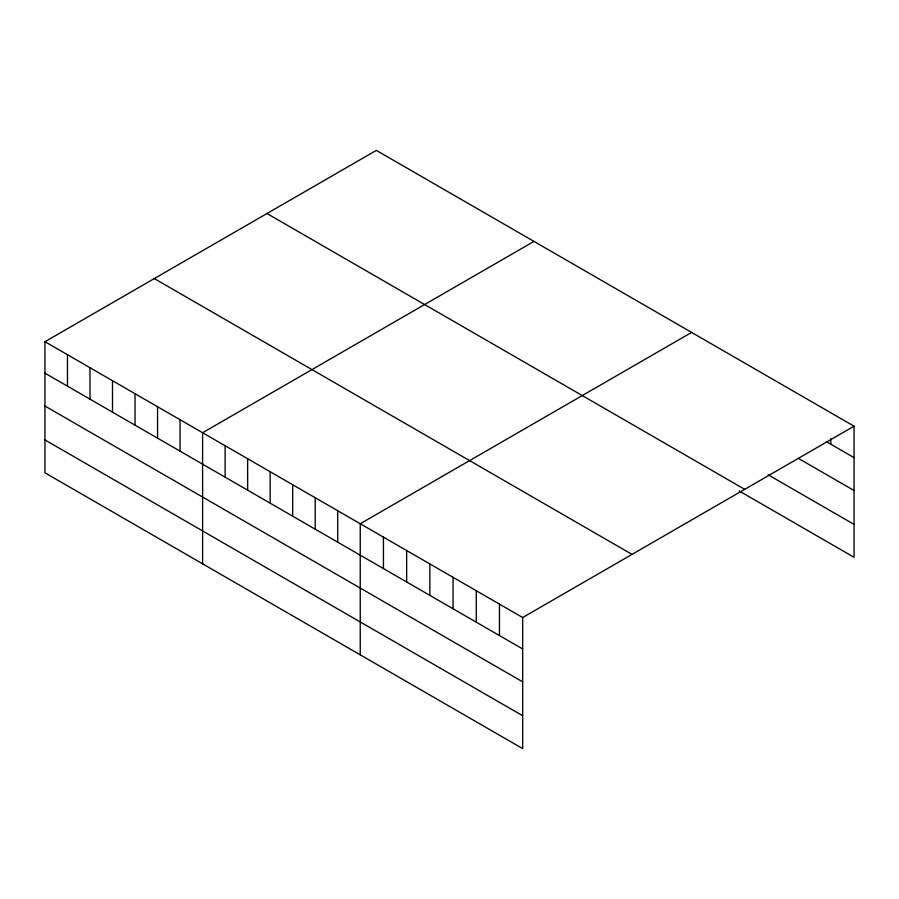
<?xml version="1.0" encoding="UTF-8"?>
<svg xmlns="http://www.w3.org/2000/svg" width="899" height="899" viewBox="0 0 899 899"><rect width="100%" height="100%" fill="white"/><g stroke="black" fill="none" stroke-linecap="round" stroke-linejoin="round"><path stroke-width="1.35" d="M44.95 341.71L522.667 617.523L522.667 748.609L44.95 472.807L44.95 341.71L376.333 150.391L854.05 426.193L854.05 557.29L739.192 490.978M533.984 241.404L202.601 432.734L202.601 563.819M691.623 332.428L360.241 523.746L360.241 654.832M522.667 617.523L854.05 426.193M826.203 441.555L854.05 457.636M798.357 458.366L854.05 490.517M768.196 474.829L854.05 524.398M266.981 213.524L744.698 489.337M154.302 278.578L632.019 554.38M44.95 373.152L522.667 648.954M44.95 406.033L522.667 681.847M44.95 439.914L522.667 715.728M830.845 438.768L830.845 444.241M499.462 604.128L499.462 635.559M476.256 590.733L476.256 622.164M453.051 577.338L453.051 608.769M429.857 563.931L429.857 595.374M406.651 550.536L406.651 581.979M383.446 537.141L383.446 568.584M337.721 510.744L337.721 542.176M315.201 497.743L315.201 529.174M292.681 484.741L292.681 516.172M270.161 471.739L270.161 503.17M247.641 458.737L247.641 490.169M225.121 445.735L225.121 477.167M180.07 419.732L180.07 451.163M157.55 406.73L157.55 438.161M135.03 393.728L135.03 425.16M112.51 380.727L112.51 412.158M89.99 367.725L89.99 399.156M67.47 354.723L67.47 386.154"/></g></svg>
